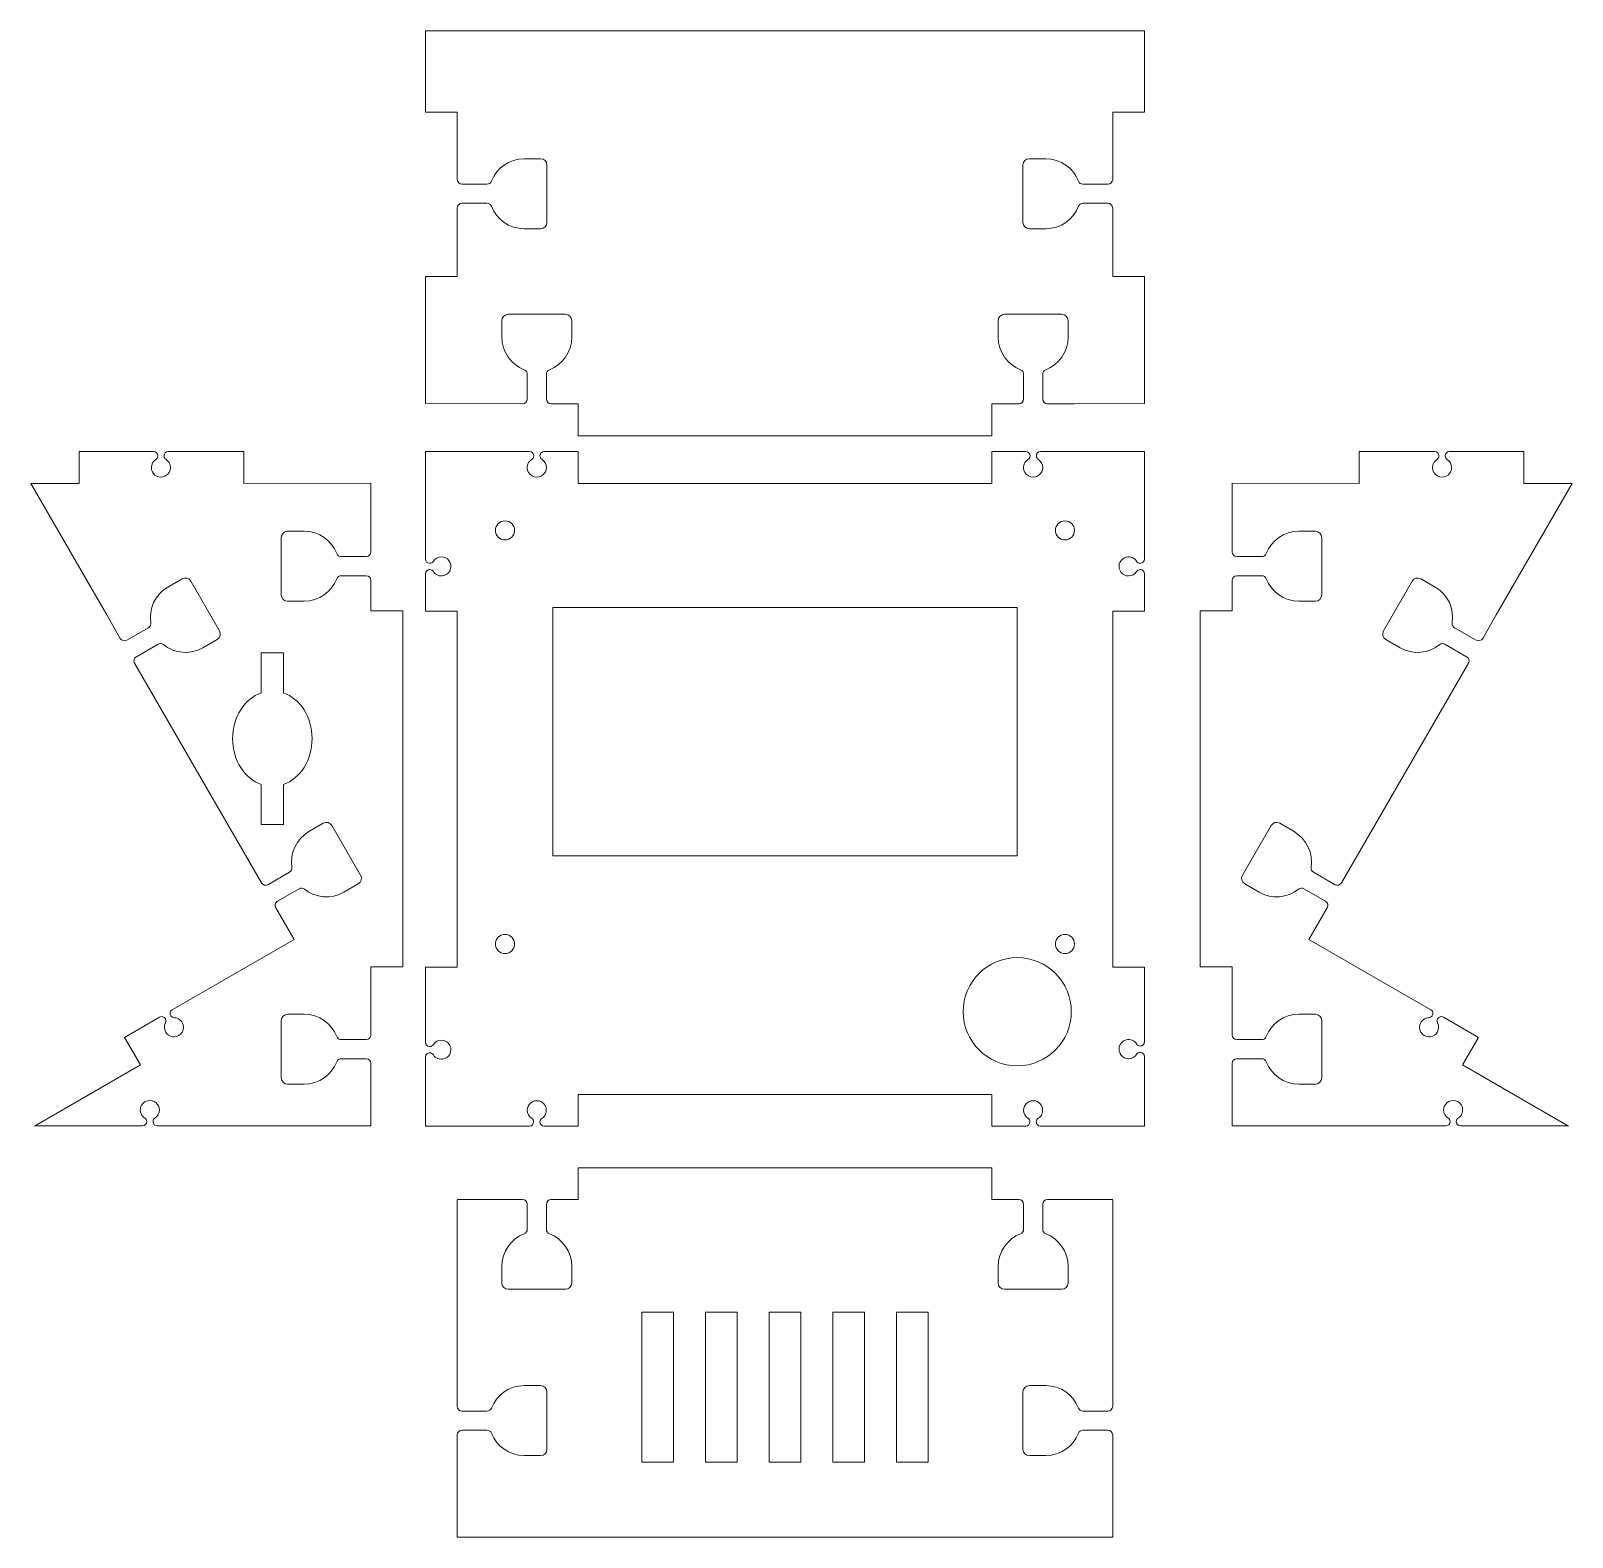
# Model space of a CAD drawing. Header units: inches. Extents: x 141 to 459, y -521 to -79.
# Drawn here: x 179.2 to 421.4, y -521.2 to -284.5 of the extents above; entities that cross this region are included whole.
import ezdxf

# ---------------------------------------------------------------- set-up
doc = ezdxf.new("R2010")
doc.units = ezdxf.units.IN
doc.header["$MEASUREMENT"] = 0
doc.layers.add('Layer 1', color=7, linetype='Continuous')

# ---------------------------------------------------------------- blocks, each defined once
blk = doc.blocks.new('block 4')
at = {"layer": 'Layer 1', "color": 177, "lineweight": 9, "true_color": 0x2e3092}
blk.add_lwpolyline([(334.24, -375.12), (261.24, -375.12), (261.24, -414.12), (334.24, -414.12), (334.24, -375.12)], dxfattribs=at)
at = {"layer": 'Layer 1', "color": 240, "lineweight": 9, "true_color": 0xed1c24}
for points in [[(354.24, -442.04), (354.24, -431.61)], [(330.24, -451.61), (265.24, -451.61)]]:
    blk.add_lwpolyline(points, dxfattribs=at)
for points, knots in [([(241.24, -456.61), (241.24, -456.61), (241.24, -445.73), (241.24, -445.73), (241.24, -445.36), (241.54, -445.07), (241.9, -445.08), (241.9, -445.08), (241.94, -445.08), (241.94, -445.08), (242.16, -445.09), (242.36, -445.22), (242.48, -445.41), (242.81, -445.92), (243.45, -446.22), (244.13, -446.04), (244.66, -445.91), (245.07, -445.48), (245.2, -444.95), (245.43, -443.97), (244.69, -443.09), (243.74, -443.09), (243.21, -443.09), (242.75, -443.36), (242.48, -443.77), (242.36, -443.96), (242.16, -444.09), (241.93, -444.09), (241.93, -444.09), (241.88, -444.09), (241.88, -444.09), (241.53, -444.09), (241.24, -443.8), (241.24, -443.45), (241.24, -443.45), (241.24, -431.61), (241.24, -431.61), (241.24, -431.61), (246.24, -431.61), (246.24, -431.61), (246.24, -431.61), (246.24, -375.66), (246.24, -375.66), (246.24, -375.66), (241.24, -375.66), (241.24, -375.66), (241.24, -375.66), (241.24, -369.78), (241.24, -369.78), (241.24, -369.42), (241.54, -369.12), (241.9, -369.13), (241.9, -369.13), (241.94, -369.13), (241.94, -369.13), (242.16, -369.14), (242.36, -369.27), (242.48, -369.46), (242.81, -369.97), (243.45, -370.27), (244.13, -370.09), (244.66, -369.96), (245.07, -369.53), (245.2, -369.01), (245.43, -368.02), (244.69, -367.14), (243.74, -367.14), (243.21, -367.14), (242.75, -367.41), (242.48, -367.82), (242.36, -368.02), (242.16, -368.15), (241.93, -368.15), (241.93, -368.15), (241.88, -368.15), (241.88, -368.15), (241.53, -368.14), (241.24, -367.86), (241.24, -367.5), (241.24, -367.5), (241.24, -350.61), (241.24, -350.61), (241.24, -350.61), (257.61, -350.61), (257.61, -350.61), (257.97, -350.61), (258.26, -350.91), (258.25, -351.27), (258.25, -351.27), (258.25, -351.3), (258.25, -351.3), (258.24, -351.53), (258.11, -351.72), (257.92, -351.85), (257.41, -352.18), (257.12, -352.82), (257.29, -353.5), (257.42, -354.02), (257.85, -354.44), (258.38, -354.56), (259.36, -354.8), (260.24, -354.05), (260.24, -353.11), (260.24, -352.58), (259.97, -352.12), (259.56, -351.85), (259.37, -351.72), (259.24, -351.52), (259.24, -351.29), (259.24, -351.29), (259.24, -351.25), (259.24, -351.25), (259.24, -350.89), (259.53, -350.61), (259.88, -350.61), (259.88, -350.61), (265.24, -350.61), (265.24, -350.61), (265.24, -350.61), (265.24, -355.61), (265.24, -355.61), (265.24, -355.61), (330.24, -355.61), (330.24, -355.61), (330.24, -355.61), (330.24, -350.61), (330.24, -350.61), (330.24, -350.61), (335.61, -350.61), (335.61, -350.61), (335.97, -350.61), (336.26, -350.91), (336.25, -351.27), (336.25, -351.27), (336.25, -351.3), (336.25, -351.3), (336.24, -351.53), (336.11, -351.72), (335.92, -351.85), (335.41, -352.18), (335.12, -352.82), (335.29, -353.5), (335.42, -354.02), (335.85, -354.44), (336.38, -354.56), (337.36, -354.8), (338.24, -354.05), (338.24, -353.11), (338.24, -352.58), (337.97, -352.12), (337.56, -351.85), (337.37, -351.72), (337.24, -351.52), (337.24, -351.29), (337.24, -351.29), (337.24, -351.25), (337.24, -351.25), (337.24, -350.89), (337.53, -350.61), (337.88, -350.61), (337.88, -350.61), (354.24, -350.61), (354.24, -350.61), (354.24, -350.61), (354.24, -367.51), (354.24, -367.51), (354.24, -367.87), (353.94, -368.16), (353.58, -368.15), (353.58, -368.15), (353.54, -368.15), (353.54, -368.15), (353.32, -368.15), (353.12, -368.02), (353, -367.83), (352.67, -367.32), (352.03, -367.02), (351.35, -367.19), (350.82, -367.33), (350.41, -367.76), (350.28, -368.28), (350.05, -369.27), (350.79, -370.14), (351.74, -370.14), (352.27, -370.14), (352.73, -369.87), (353, -369.47), (353.12, -369.27), (353.32, -369.14), (353.55, -369.14), (353.55, -369.14), (353.6, -369.14), (353.6, -369.14), (353.95, -369.14), (354.24, -369.43), (354.24, -369.79), (354.24, -369.79), (354.24, -375.66), (354.24, -375.66), (354.24, -375.66), (349.24, -375.66), (349.24, -375.66), (349.24, -375.66), (349.24, -431.61), (349.24, -431.61), (349.24, -431.61), (354.24, -431.61), (354.24, -431.61)], [0, 0, 0, 0, 1, 1, 1, 2, 2, 2, 3, 3, 3, 4, 4, 4, 5, 5, 5, 6, 6, 6, 7, 7, 7, 8, 8, 8, 9, 9, 9, 10, 10, 10, 11, 11, 11, 12, 12, 12, 13, 13, 13, 14, 14, 14, 15, 15, 15, 16, 16, 16, 17, 17, 17, 18, 18, 18, 19, 19, 19, 20, 20, 20, 21, 21, 21, 22, 22, 22, 23, 23, 23, 24, 24, 24, 25, 25, 25, 26, 26, 26, 27, 27, 27, 28, 28, 28, 29, 29, 29, 30, 30, 30, 31, 31, 31, 32, 32, 32, 33, 33, 33, 34, 34, 34, 35, 35, 35, 36, 36, 36, 37, 37, 37, 38, 38, 38, 39, 39, 39, 40, 40, 40, 41, 41, 41, 42, 42, 42, 43, 43, 43, 44, 44, 44, 45, 45, 45, 46, 46, 46, 47, 47, 47, 48, 48, 48, 49, 49, 49, 50, 50, 50, 51, 51, 51, 52, 52, 52, 53, 53, 53, 54, 54, 54, 55, 55, 55, 56, 56, 56, 57, 57, 57, 58, 58, 58, 59, 59, 59, 60, 60, 60, 61, 61, 61, 62, 62, 62, 63, 63, 63, 64, 64, 64, 65, 65, 65, 66, 66, 66, 67, 67, 67, 68, 68, 68, 69, 69, 69, 69]), ([(330.24, -451.61), (330.24, -451.61), (330.24, -456.61), (330.24, -456.61), (330.24, -456.61), (335.6, -456.61), (335.6, -456.61), (335.95, -456.61), (336.24, -456.32), (336.24, -455.96), (336.24, -455.96), (336.24, -455.92), (336.24, -455.92), (336.24, -455.69), (336.11, -455.49), (335.92, -455.36), (335.51, -455.09), (335.24, -454.63), (335.24, -454.11), (335.24, -453.16), (336.12, -452.42), (337.1, -452.65), (337.63, -452.77), (338.06, -453.19), (338.19, -453.71), (338.36, -454.4), (338.07, -455.03), (337.55, -455.37), (337.37, -455.49), (337.23, -455.68), (337.23, -455.91), (337.23, -455.91), (337.23, -455.94), (337.23, -455.94), (337.22, -456.31), (337.51, -456.61), (337.87, -456.61), (337.87, -456.61), (344.23, -456.61), (344.23, -456.61), (344.23, -456.61), (354.24, -456.61), (354.24, -456.61), (354.24, -456.61), (354.24, -445.65), (354.24, -445.65), (354.24, -445.3), (353.95, -445.01), (353.6, -445.01), (353.6, -445.01), (353.55, -445.01), (353.55, -445.01), (353.32, -445.01), (353.12, -445.14), (353, -445.33), (352.73, -445.74), (352.27, -446.01), (351.74, -446.01), (350.79, -446.01), (350.05, -445.13), (350.28, -444.15), (350.41, -443.62), (350.82, -443.19), (351.35, -443.06), (352.03, -442.88), (352.67, -443.18), (353, -443.69), (353.12, -443.88), (353.32, -444.01), (353.54, -444.02), (353.54, -444.02), (353.58, -444.02), (353.58, -444.02), (353.94, -444.03), (354.24, -443.74), (354.24, -443.37), (354.24, -443.37), (354.24, -442.04), (354.24, -442.04)], [0, 0, 0, 0, 1, 1, 1, 2, 2, 2, 3, 3, 3, 4, 4, 4, 5, 5, 5, 6, 6, 6, 7, 7, 7, 8, 8, 8, 9, 9, 9, 10, 10, 10, 11, 11, 11, 12, 12, 12, 13, 13, 13, 14, 14, 14, 15, 15, 15, 16, 16, 16, 17, 17, 17, 18, 18, 18, 19, 19, 19, 20, 20, 20, 21, 21, 21, 22, 22, 22, 23, 23, 23, 24, 24, 24, 25, 25, 25, 26, 26, 26, 26]), ([(265.24, -451.61), (265.24, -451.61), (265.24, -456.61), (265.24, -456.61), (265.24, -456.61), (259.87, -456.61), (259.87, -456.61), (259.51, -456.61), (259.22, -456.31), (259.23, -455.94), (259.23, -455.94), (259.23, -455.91), (259.23, -455.91), (259.24, -455.68), (259.37, -455.49), (259.56, -455.37), (260.07, -455.03), (260.36, -454.4), (260.19, -453.71), (260.06, -453.19), (259.63, -452.77), (259.1, -452.65), (258.12, -452.42), (257.24, -453.16), (257.24, -454.11), (257.24, -454.63), (257.51, -455.09), (257.92, -455.36), (258.11, -455.49), (258.24, -455.69), (258.24, -455.92), (258.24, -455.92), (258.24, -455.96), (258.24, -455.96), (258.24, -456.32), (257.95, -456.61), (257.6, -456.61), (257.6, -456.61), (241.24, -456.61), (241.24, -456.61)], [0, 0, 0, 0, 1, 1, 1, 2, 2, 2, 3, 3, 3, 4, 4, 4, 5, 5, 5, 6, 6, 6, 7, 7, 7, 8, 8, 8, 9, 9, 9, 10, 10, 10, 11, 11, 11, 12, 12, 12, 13, 13, 13, 13])]:
    blk.add_open_spline(points, degree=3, knots=knots, dxfattribs=at)
at = {"layer": 'Layer 1', "color": 177, "lineweight": 9, "true_color": 0x2e3092}
for points in [[(255.24, -362.98), (255.24, -363.81), (254.57, -364.48), (253.74, -364.48), (252.91, -364.48), (252.24, -363.81), (252.24, -362.98), (252.24, -362.15), (252.91, -361.48), (253.74, -361.48), (254.57, -361.48), (255.24, -362.15), (255.24, -362.98)], [(343.24, -362.98), (343.24, -363.81), (342.57, -364.48), (341.74, -364.48), (340.91, -364.48), (340.24, -363.81), (340.24, -362.98), (340.24, -362.15), (340.91, -361.48), (341.74, -361.48), (342.57, -361.48), (343.24, -362.15), (343.24, -362.98)], [(255.24, -427.98), (255.24, -428.81), (254.57, -429.48), (253.74, -429.48), (252.91, -429.48), (252.24, -428.81), (252.24, -427.98), (252.24, -427.15), (252.91, -426.48), (253.74, -426.48), (254.57, -426.48), (255.24, -427.15), (255.24, -427.98)], [(343.24, -427.98), (343.24, -428.81), (342.57, -429.48), (341.74, -429.48), (340.91, -429.48), (340.24, -428.81), (340.24, -427.98), (340.24, -427.15), (340.91, -426.48), (341.74, -426.48), (342.57, -426.48), (343.24, -427.15), (343.24, -427.98)], [(342.74, -438.62), (342.74, -443.32), (338.93, -447.12), (334.24, -447.12), (329.55, -447.12), (325.74, -443.32), (325.74, -438.62), (325.74, -433.93), (329.55, -430.12), (334.24, -430.12), (338.93, -430.12), (342.74, -433.93), (342.74, -438.62)]]:
    blk.add_open_spline(points, degree=3, knots=[0, 0, 0, 0, 1, 1, 1, 2, 2, 2, 3, 3, 3, 4, 4, 4, 4], dxfattribs=at)
blk = doc.blocks.new('block 5')
at = {"layer": 'Layer 1', "color": 240, "lineweight": 9, "true_color": 0xed1c24}
for points in [[(354.24, -284.48), (241.24, -284.48)], [(265.24, -343.11), (265.24, -348.11), (330.24, -348.11), (330.24, -343.11)]]:
    blk.add_lwpolyline(points, dxfattribs=at)
for points, knots in [([(265.24, -343.11), (265.24, -343.11), (260.99, -343.11), (260.99, -343.11), (260.58, -343.11), (260.24, -342.77), (260.24, -342.36), (260.24, -342.36), (260.24, -338.43), (260.24, -338.43), (260.24, -338.12), (260.43, -337.85), (260.72, -337.74), (262.77, -336.94), (264.24, -334.94), (264.24, -332.61), (264.24, -332.61), (264.24, -330.01), (264.24, -330.01), (264.24, -329.45), (263.79, -329.01), (263.24, -329.01), (263.24, -329.01), (254.24, -329.01), (254.24, -329.01), (253.69, -329.01), (253.24, -329.45), (253.24, -330.01), (253.24, -330.01), (253.24, -332.61), (253.24, -332.61), (253.24, -334.94), (254.71, -336.94), (256.76, -337.74), (257.05, -337.85), (257.24, -338.12), (257.24, -338.43), (257.24, -338.43), (257.24, -342.36), (257.24, -342.36), (257.24, -342.77), (256.9, -343.11), (256.49, -343.11), (256.49, -343.11), (241.24, -343.03), (241.24, -343.03), (241.24, -343.03), (241.24, -323.11), (241.24, -323.11), (241.24, -323.11), (246.24, -323.11), (246.24, -323.11), (246.24, -323.11), (246.24, -316.58), (246.24, -316.58), (246.24, -316.58), (246.24, -312.33), (246.24, -312.33), (246.24, -311.92), (246.58, -311.58), (246.99, -311.58), (246.99, -311.58), (250.91, -311.58), (250.91, -311.58), (251.22, -311.58), (251.5, -311.77), (251.61, -312.06), (252.41, -314.11), (254.41, -315.58), (256.74, -315.58), (256.74, -315.58), (259.34, -315.58), (259.34, -315.58), (259.89, -315.58), (260.34, -315.13), (260.34, -314.58), (260.34, -314.58), (260.34, -305.58), (260.34, -305.58), (260.34, -305.03), (259.89, -304.58), (259.34, -304.58), (259.34, -304.58), (256.74, -304.58), (256.74, -304.58), (254.41, -304.58), (252.41, -306.05), (251.61, -308.11), (251.5, -308.39), (251.22, -308.58), (250.91, -308.58), (250.91, -308.58), (246.99, -308.58), (246.99, -308.58), (246.58, -308.58), (246.24, -308.25), (246.24, -307.83), (246.24, -307.83), (246.24, -303.58), (246.24, -303.58), (246.24, -303.58), (246.24, -297.24), (246.24, -297.24), (246.24, -297.24), (241.24, -297.24), (241.24, -297.24), (241.24, -297.24), (241.24, -284.48), (241.24, -284.48)], [0, 0, 0, 0, 1, 1, 1, 2, 2, 2, 3, 3, 3, 4, 4, 4, 5, 5, 5, 6, 6, 6, 7, 7, 7, 8, 8, 8, 9, 9, 9, 10, 10, 10, 11, 11, 11, 12, 12, 12, 13, 13, 13, 14, 14, 14, 15, 15, 15, 16, 16, 16, 17, 17, 17, 18, 18, 18, 19, 19, 19, 20, 20, 20, 21, 21, 21, 22, 22, 22, 23, 23, 23, 24, 24, 24, 25, 25, 25, 26, 26, 26, 27, 27, 27, 28, 28, 28, 29, 29, 29, 30, 30, 30, 31, 31, 31, 32, 32, 32, 33, 33, 33, 34, 34, 34, 35, 35, 35, 36, 36, 36, 36]), ([(354.24, -284.48), (354.24, -284.48), (354.24, -297.24), (354.24, -297.24), (354.24, -297.24), (349.24, -297.24), (349.24, -297.24), (349.24, -297.24), (349.24, -303.58), (349.24, -303.58), (349.24, -303.58), (349.24, -307.83), (349.24, -307.83), (349.24, -308.25), (348.9, -308.58), (348.49, -308.58), (348.49, -308.58), (344.57, -308.58), (344.57, -308.58), (344.26, -308.58), (343.98, -308.39), (343.87, -308.11), (343.07, -306.05), (341.07, -304.58), (338.74, -304.58), (338.74, -304.58), (336.14, -304.58), (336.14, -304.58), (335.59, -304.58), (335.14, -305.03), (335.14, -305.58), (335.14, -305.58), (335.14, -314.58), (335.14, -314.58), (335.14, -315.13), (335.59, -315.58), (336.14, -315.58), (336.14, -315.58), (338.74, -315.58), (338.74, -315.58), (341.07, -315.58), (343.07, -314.11), (343.87, -312.06), (343.98, -311.77), (344.26, -311.58), (344.57, -311.58), (344.57, -311.58), (348.49, -311.58), (348.49, -311.58), (348.9, -311.58), (349.24, -311.92), (349.24, -312.33), (349.24, -312.33), (349.24, -316.58), (349.24, -316.58), (349.24, -316.58), (349.24, -323.11), (349.24, -323.11), (349.24, -323.11), (354.24, -323.11), (354.24, -323.11)], [0, 0, 0, 0, 1, 1, 1, 2, 2, 2, 3, 3, 3, 4, 4, 4, 5, 5, 5, 6, 6, 6, 7, 7, 7, 8, 8, 8, 9, 9, 9, 10, 10, 10, 11, 11, 11, 12, 12, 12, 13, 13, 13, 14, 14, 14, 15, 15, 15, 16, 16, 16, 17, 17, 17, 18, 18, 18, 19, 19, 19, 20, 20, 20, 20]), ([(354.24, -323.11), (354.24, -323.11), (354.24, -343.03), (354.24, -343.03), (354.24, -343.03), (343.24, -343.11), (343.24, -343.11), (343.24, -343.11), (338.99, -343.11), (338.99, -343.11), (338.58, -343.11), (338.24, -342.77), (338.24, -342.36), (338.24, -342.36), (338.24, -338.43), (338.24, -338.43), (338.24, -338.12), (338.43, -337.85), (338.72, -337.74), (340.77, -336.94), (342.24, -334.94), (342.24, -332.61), (342.24, -332.61), (342.24, -330.01), (342.24, -330.01), (342.24, -329.45), (341.79, -329.01), (341.24, -329.01), (341.24, -329.01), (332.24, -329.01), (332.24, -329.01), (331.69, -329.01), (331.24, -329.45), (331.24, -330.01), (331.24, -330.01), (331.24, -332.61), (331.24, -332.61), (331.24, -334.94), (332.71, -336.94), (334.76, -337.74), (335.05, -337.85), (335.24, -338.12), (335.24, -338.43), (335.24, -338.43), (335.24, -342.36), (335.24, -342.36), (335.24, -342.77), (334.9, -343.11), (334.49, -343.11), (334.49, -343.11), (330.24, -343.11), (330.24, -343.11)], [0, 0, 0, 0, 1, 1, 1, 2, 2, 2, 3, 3, 3, 4, 4, 4, 5, 5, 5, 6, 6, 6, 7, 7, 7, 8, 8, 8, 9, 9, 9, 10, 10, 10, 11, 11, 11, 12, 12, 12, 13, 13, 13, 14, 14, 14, 15, 15, 15, 16, 16, 16, 17, 17, 17, 17])]:
    blk.add_open_spline(points, degree=3, knots=knots, dxfattribs=at)
blk = doc.blocks.new('block 6')
at = {"layer": 'Layer 1', "color": 240, "lineweight": 9, "true_color": 0xed1c24}
for points in [[(330.24, -468.14), (330.24, -463.14), (265.24, -463.14), (265.24, -468.14)], [(252.24, -468.14), (246.24, -468.14)], [(246.24, -496.38), (246.24, -468.22)], [(349.24, -468.14), (343.24, -468.14)], [(349.24, -468.22), (349.24, -496.39)], [(246.24, -521.2), (246.24, -509.39)], [(349.24, -509.38), (349.24, -521.2)], [(349.24, -521.2), (246.24, -521.2)]]:
    blk.add_lwpolyline(points, dxfattribs=at)
at = {"layer": 'Layer 1', "color": 177, "lineweight": 9, "true_color": 0x2e3092}
for points in [[(280.24, -509.39), (275.24, -509.39), (275.24, -485.85), (280.24, -485.85), (280.24, -509.39)], [(290.24, -509.39), (285.24, -509.39), (285.24, -485.85), (290.24, -485.85), (290.24, -509.39)], [(300.24, -509.39), (295.24, -509.39), (295.24, -485.85), (300.24, -485.85), (300.24, -509.39)], [(310.24, -509.39), (305.24, -509.39), (305.24, -485.85), (310.24, -485.85), (310.24, -509.39)], [(320.24, -509.39), (315.24, -509.39), (315.24, -485.85), (320.24, -485.85), (320.24, -509.39)]]:
    blk.add_lwpolyline(points, dxfattribs=at)
at = {"layer": 'Layer 1', "color": 240, "lineweight": 9, "true_color": 0xed1c24}
for points in [[(265.24, -468.14), (265.24, -468.14), (260.99, -468.14), (260.99, -468.14), (260.57, -468.14), (260.24, -468.48), (260.24, -468.89), (260.24, -468.89), (260.24, -472.82), (260.24, -472.82), (260.24, -473.12), (260.43, -473.4), (260.72, -473.51), (262.77, -474.31), (264.24, -476.31), (264.24, -478.64), (264.24, -478.64), (264.24, -481.24), (264.24, -481.24), (264.24, -481.79), (263.79, -482.24), (263.24, -482.24), (263.24, -482.24), (254.24, -482.24), (254.24, -482.24), (253.69, -482.24), (253.24, -481.79), (253.24, -481.24), (253.24, -481.24), (253.24, -478.64), (253.24, -478.64), (253.24, -476.31), (254.71, -474.31), (256.76, -473.51), (257.05, -473.4), (257.24, -473.12), (257.24, -472.82), (257.24, -472.82), (257.24, -468.89), (257.24, -468.89), (257.24, -468.48), (256.9, -468.14), (256.49, -468.14), (256.49, -468.14), (252.24, -468.14), (252.24, -468.14)], [(343.24, -468.14), (343.24, -468.14), (338.99, -468.14), (338.99, -468.14), (338.57, -468.14), (338.24, -468.48), (338.24, -468.89), (338.24, -468.89), (338.24, -472.82), (338.24, -472.82), (338.24, -473.12), (338.43, -473.4), (338.72, -473.51), (340.77, -474.31), (342.24, -476.31), (342.24, -478.64), (342.24, -478.64), (342.24, -481.24), (342.24, -481.24), (342.24, -481.79), (341.79, -482.24), (341.24, -482.24), (341.24, -482.24), (332.24, -482.24), (332.24, -482.24), (331.69, -482.24), (331.24, -481.79), (331.24, -481.24), (331.24, -481.24), (331.24, -478.64), (331.24, -478.64), (331.24, -476.31), (332.71, -474.31), (334.76, -473.51), (335.05, -473.4), (335.24, -473.12), (335.24, -472.82), (335.24, -472.82), (335.24, -468.89), (335.24, -468.89), (335.24, -468.48), (334.9, -468.14), (334.49, -468.14), (334.49, -468.14), (330.24, -468.14), (330.24, -468.14)], [(246.24, -496.39), (246.24, -496.39), (246.24, -500.63), (246.24, -500.63), (246.24, -501.05), (246.58, -501.38), (246.99, -501.38), (246.99, -501.38), (250.91, -501.38), (250.91, -501.38), (251.22, -501.38), (251.5, -501.2), (251.61, -500.91), (252.41, -498.85), (254.41, -497.38), (256.74, -497.38), (256.74, -497.38), (259.34, -497.38), (259.34, -497.38), (259.89, -497.38), (260.34, -497.83), (260.34, -498.38), (260.34, -498.38), (260.34, -507.38), (260.34, -507.38), (260.34, -507.94), (259.89, -508.38), (259.34, -508.38), (259.34, -508.38), (256.74, -508.38), (256.74, -508.38), (254.41, -508.38), (252.41, -506.92), (251.61, -504.86), (251.5, -504.57), (251.22, -504.39), (250.91, -504.39), (250.91, -504.39), (246.99, -504.39), (246.99, -504.39), (246.58, -504.39), (246.24, -504.72), (246.24, -505.14), (246.24, -505.14), (246.24, -509.38), (246.24, -509.38)], [(349.24, -509.38), (349.24, -509.38), (349.24, -505.14), (349.24, -505.14), (349.24, -504.72), (348.9, -504.39), (348.49, -504.39), (348.49, -504.39), (344.56, -504.39), (344.56, -504.39), (344.26, -504.39), (343.98, -504.57), (343.87, -504.86), (343.07, -506.92), (341.07, -508.38), (338.74, -508.38), (338.74, -508.38), (336.14, -508.38), (336.14, -508.38), (335.59, -508.38), (335.14, -507.94), (335.14, -507.38), (335.14, -507.38), (335.14, -498.38), (335.14, -498.38), (335.14, -497.83), (335.59, -497.38), (336.14, -497.38), (336.14, -497.38), (338.74, -497.38), (338.74, -497.38), (341.07, -497.38), (343.07, -498.85), (343.87, -500.91), (343.98, -501.2), (344.26, -501.38), (344.57, -501.38), (344.57, -501.38), (348.49, -501.38), (348.49, -501.38), (348.9, -501.38), (349.24, -501.05), (349.24, -500.63), (349.24, -500.63), (349.24, -496.39), (349.24, -496.39)]]:
    blk.add_open_spline(points, degree=3, knots=[0, 0, 0, 0, 1, 1, 1, 2, 2, 2, 3, 3, 3, 4, 4, 4, 5, 5, 5, 6, 6, 6, 7, 7, 7, 8, 8, 8, 9, 9, 9, 10, 10, 10, 11, 11, 11, 12, 12, 12, 13, 13, 13, 14, 14, 14, 15, 15, 15, 15], dxfattribs=at)
blk = doc.blocks.new('block 7')
at = {"layer": 'Layer 1', "color": 177, "lineweight": 9, "true_color": 0x2e3092}
for points in [[(215.43, -388.51), (215.43, -382.21), (218.93, -382.21), (218.93, -388.49)], [(218.93, -402.91), (218.93, -409.21), (215.43, -409.21), (215.43, -402.91)]]:
    blk.add_lwpolyline(points, dxfattribs=at)
at = {"layer": 'Layer 1', "color": 240, "lineweight": 9, "true_color": 0xed1c24}
blk.add_lwpolyline([(195.45, -456.56), (179.85, -456.56)], dxfattribs=at)
for points, knots in [([(202.14, -350.61), (202.14, -350.61), (200.81, -350.61), (200.81, -350.61), (200.44, -350.61), (200.15, -350.91), (200.16, -351.27), (200.16, -351.27), (200.16, -351.31), (200.16, -351.31), (200.17, -351.54), (200.3, -351.73), (200.49, -351.85), (201, -352.19), (201.3, -352.82), (201.12, -353.51), (200.99, -354.03), (200.56, -354.45), (200.04, -354.57), (199.05, -354.8), (198.17, -354.06), (198.17, -353.11), (198.17, -352.59), (198.44, -352.13), (198.85, -351.86), (199.04, -351.73), (199.17, -351.53), (199.17, -351.3), (199.17, -351.3), (199.17, -351.26), (199.17, -351.26), (199.17, -350.9), (198.88, -350.61), (198.53, -350.61), (198.53, -350.61), (186.81, -350.61), (186.81, -350.61), (186.81, -350.61), (186.81, -355.61), (186.81, -355.61), (186.81, -355.61), (179.22, -355.61), (179.22, -355.61)], [0, 0, 0, 0, 1, 1, 1, 2, 2, 2, 3, 3, 3, 4, 4, 4, 5, 5, 5, 6, 6, 6, 7, 7, 7, 8, 8, 8, 9, 9, 9, 10, 10, 10, 11, 11, 11, 12, 12, 12, 13, 13, 13, 14, 14, 14, 14]), ([(200.91, -350.61), (200.91, -350.61), (212.68, -350.61), (212.68, -350.61), (212.68, -350.61), (212.68, -355.61), (212.68, -355.61), (212.68, -355.61), (232.68, -355.57), (232.68, -355.57), (232.68, -355.57), (232.68, -366.36), (232.68, -366.36), (232.68, -366.78), (232.35, -367.11), (231.93, -367.11), (231.93, -367.11), (228.01, -367.11), (228.01, -367.11), (227.7, -367.11), (227.42, -366.92), (227.31, -366.64), (226.51, -364.58), (224.51, -363.11), (222.18, -363.11), (222.18, -363.11), (219.58, -363.11), (219.58, -363.11), (219.03, -363.11), (218.58, -363.56), (218.58, -364.11), (218.58, -364.11), (218.58, -373.11), (218.58, -373.11), (218.58, -373.67), (219.03, -374.11), (219.58, -374.11), (219.58, -374.11), (222.18, -374.11), (222.18, -374.11), (224.51, -374.11), (226.51, -372.65), (227.31, -370.59), (227.42, -370.3), (227.7, -370.11), (228.01, -370.11), (228.01, -370.11), (231.93, -370.11), (231.93, -370.11), (232.35, -370.11), (232.68, -370.45), (232.68, -370.86), (232.68, -370.86), (232.68, -375.61), (232.68, -375.61), (232.68, -375.61), (237.68, -375.61), (237.68, -375.61), (237.68, -375.61), (237.68, -431.57), (237.68, -431.57), (237.68, -431.57), (232.68, -431.57), (232.68, -431.57), (232.68, -431.57), (232.68, -438.01), (232.68, -438.01)], [0, 0, 0, 0, 1, 1, 1, 2, 2, 2, 3, 3, 3, 4, 4, 4, 5, 5, 5, 6, 6, 6, 7, 7, 7, 8, 8, 8, 9, 9, 9, 10, 10, 10, 11, 11, 11, 12, 12, 12, 13, 13, 13, 14, 14, 14, 15, 15, 15, 16, 16, 16, 17, 17, 17, 18, 18, 18, 19, 19, 19, 20, 20, 20, 21, 21, 21, 22, 22, 22, 22]), ([(179.79, -456.6), (179.79, -456.6), (196.45, -446.98), (196.45, -446.98), (196.45, -446.98), (193.95, -442.65), (193.95, -442.65), (193.95, -442.65), (199.46, -439.47), (199.46, -439.47), (199.77, -439.29), (200.17, -439.4), (200.34, -439.7), (200.34, -439.7), (200.37, -439.74), (200.37, -439.74), (200.48, -439.94), (200.47, -440.18), (200.37, -440.39), (200.15, -440.82), (200.14, -441.36), (200.41, -441.81), (200.88, -442.63), (202.01, -442.84), (202.75, -442.14), (203.14, -441.77), (203.3, -441.2), (203.16, -440.68), (202.97, -440), (202.39, -439.6), (201.78, -439.56), (201.56, -439.55), (201.35, -439.45), (201.23, -439.26), (201.23, -439.26), (201.21, -439.23), (201.21, -439.23), (201.02, -438.92), (201.12, -438.51), (201.44, -438.33), (201.44, -438.33), (220.59, -427.27), (220.59, -427.27), (220.59, -427.27), (217.71, -422.28), (217.71, -422.28), (217.5, -421.92), (217.63, -421.46), (217.99, -421.25), (217.99, -421.25), (221.39, -419.29), (221.39, -419.29), (221.65, -419.14), (221.99, -419.16), (222.23, -419.36), (223.94, -420.74), (226.41, -421.01), (228.43, -419.84), (228.43, -419.84), (230.68, -418.54), (230.68, -418.54), (231.16, -418.27), (231.32, -417.66), (231.05, -417.18), (231.05, -417.18), (226.55, -409.38), (226.55, -409.38), (226.27, -408.9), (225.66, -408.74), (225.18, -409.02), (225.18, -409.02), (222.93, -410.32), (222.93, -410.32), (220.91, -411.48), (219.91, -413.75), (220.25, -415.93), (220.3, -416.24), (220.15, -416.54), (219.88, -416.69), (219.88, -416.69), (216.49, -418.66), (216.49, -418.66), (216.13, -418.86), (215.67, -418.74), (215.46, -418.38), (215.46, -418.38), (195.53, -383.86), (195.53, -383.86), (195.32, -383.5), (195.45, -383.04), (195.81, -382.84), (195.81, -382.84), (199.21, -380.88), (199.21, -380.88), (199.47, -380.72), (199.81, -380.75), (200.05, -380.94), (201.76, -382.32), (204.23, -382.59), (206.25, -381.43), (206.25, -381.43), (208.5, -380.13), (208.5, -380.13), (208.98, -379.85), (209.14, -379.24), (208.87, -378.76), (208.87, -378.76), (204.37, -370.97), (204.37, -370.97), (204.09, -370.49), (203.48, -370.32), (203, -370.6), (203, -370.6), (200.75, -371.9), (200.75, -371.9), (198.73, -373.06), (197.73, -375.34), (198.07, -377.52), (198.12, -377.82), (197.97, -378.12), (197.7, -378.28), (197.7, -378.28), (194.31, -380.24), (194.31, -380.24), (193.95, -380.45), (193.49, -380.32), (193.28, -379.96), (193.28, -379.96), (191.16, -376.28), (191.16, -376.28), (191.16, -376.28), (179.22, -355.61), (179.22, -355.61)], [0, 0, 0, 0, 1, 1, 1, 2, 2, 2, 3, 3, 3, 4, 4, 4, 5, 5, 5, 6, 6, 6, 7, 7, 7, 8, 8, 8, 9, 9, 9, 10, 10, 10, 11, 11, 11, 12, 12, 12, 13, 13, 13, 14, 14, 14, 15, 15, 15, 16, 16, 16, 17, 17, 17, 18, 18, 18, 19, 19, 19, 20, 20, 20, 21, 21, 21, 22, 22, 22, 23, 23, 23, 24, 24, 24, 25, 25, 25, 26, 26, 26, 27, 27, 27, 28, 28, 28, 29, 29, 29, 30, 30, 30, 31, 31, 31, 32, 32, 32, 33, 33, 33, 34, 34, 34, 35, 35, 35, 36, 36, 36, 37, 37, 37, 38, 38, 38, 39, 39, 39, 40, 40, 40, 41, 41, 41, 42, 42, 42, 43, 43, 43, 44, 44, 44, 44]), ([(200.43, -456.56), (200.43, -456.56), (232.68, -456.56), (232.68, -456.56), (232.68, -456.56), (232.68, -446.76), (232.68, -446.76), (232.68, -446.34), (232.35, -446.01), (231.93, -446.01), (231.93, -446.01), (228.01, -446.01), (228.01, -446.01), (227.7, -446.01), (227.42, -446.2), (227.31, -446.48), (226.51, -448.54), (224.51, -450.01), (222.18, -450.01), (222.18, -450.01), (219.58, -450.01), (219.58, -450.01), (219.03, -450.01), (218.58, -449.56), (218.58, -449.01), (218.58, -449.01), (218.58, -440.01), (218.58, -440.01), (218.58, -439.46), (219.03, -439.01), (219.58, -439.01), (219.58, -439.01), (222.18, -439.01), (222.18, -439.01), (224.51, -439.01), (226.51, -440.48), (227.31, -442.53), (227.42, -442.82), (227.7, -443.01), (228.01, -443.01), (228.01, -443.01), (231.93, -443.01), (231.93, -443.01), (232.35, -443.01), (232.68, -442.67), (232.68, -442.26), (232.68, -442.26), (232.68, -438.01), (232.68, -438.01)], [0, 0, 0, 0, 1, 1, 1, 2, 2, 2, 3, 3, 3, 4, 4, 4, 5, 5, 5, 6, 6, 6, 7, 7, 7, 8, 8, 8, 9, 9, 9, 10, 10, 10, 11, 11, 11, 12, 12, 12, 13, 13, 13, 14, 14, 14, 15, 15, 15, 16, 16, 16, 16]), ([(195.45, -456.56), (195.45, -456.56), (196.79, -456.56), (196.79, -456.56), (197.15, -456.56), (197.45, -456.27), (197.44, -455.9), (197.44, -455.9), (197.44, -455.87), (197.44, -455.87), (197.43, -455.64), (197.3, -455.45), (197.11, -455.32), (196.6, -454.99), (196.3, -454.36), (196.48, -453.67), (196.61, -453.15), (197.04, -452.73), (197.56, -452.61), (198.55, -452.38), (199.43, -453.12), (199.43, -454.06), (199.43, -454.59), (199.16, -455.05), (198.75, -455.32), (198.55, -455.45), (198.42, -455.65), (198.43, -455.88), (198.43, -455.88), (198.43, -455.92), (198.43, -455.92), (198.43, -456.28), (198.71, -456.56), (199.07, -456.56), (199.07, -456.56), (200.43, -456.56), (200.43, -456.56)], [0, 0, 0, 0, 1, 1, 1, 2, 2, 2, 3, 3, 3, 4, 4, 4, 5, 5, 5, 6, 6, 6, 7, 7, 7, 8, 8, 8, 9, 9, 9, 10, 10, 10, 11, 11, 11, 12, 12, 12, 12])]:
    blk.add_open_spline(points, degree=3, knots=knots, dxfattribs=at)
at = {"layer": 'Layer 1', "color": 177, "lineweight": 9, "true_color": 0x2e3092}
for points in [[(215.43, -402.91), (212.83, -402), (210.93, -399.12), (210.93, -395.71), (210.93, -392.3), (212.83, -389.42), (215.43, -388.51)], [(218.93, -388.51), (221.53, -389.42), (223.43, -392.3), (223.43, -395.71), (223.43, -399.12), (221.53, -402), (218.93, -402.91)]]:
    blk.add_open_spline(points, degree=3, knots=[0, 0, 0, 0, 1, 1, 1, 2, 2, 2, 2], dxfattribs=at)
blk = doc.blocks.new('block 8')
at = {"layer": 'Layer 1', "color": 240, "lineweight": 9, "true_color": 0xed1c24}
blk.add_lwpolyline([(405.22, -456.56), (420.82, -456.56)], dxfattribs=at)
for points, knots in [([(399.76, -350.61), (399.76, -350.61), (387.99, -350.61), (387.99, -350.61), (387.99, -350.61), (387.99, -355.61), (387.99, -355.61), (387.99, -355.61), (367.99, -355.57), (367.99, -355.57), (367.99, -355.57), (367.99, -366.36), (367.99, -366.36), (367.99, -366.78), (368.33, -367.11), (368.74, -367.11), (368.74, -367.11), (372.66, -367.11), (372.66, -367.11), (372.97, -367.11), (373.25, -366.92), (373.36, -366.64), (374.16, -364.58), (376.16, -363.11), (378.49, -363.11), (378.49, -363.11), (381.09, -363.11), (381.09, -363.11), (381.64, -363.11), (382.09, -363.56), (382.09, -364.11), (382.09, -364.11), (382.09, -373.11), (382.09, -373.11), (382.09, -373.67), (381.64, -374.11), (381.09, -374.11), (381.09, -374.11), (378.49, -374.11), (378.49, -374.11), (376.16, -374.11), (374.16, -372.65), (373.36, -370.59), (373.25, -370.3), (372.97, -370.11), (372.66, -370.11), (372.66, -370.11), (368.74, -370.11), (368.74, -370.11), (368.33, -370.11), (367.99, -370.45), (367.99, -370.86), (367.99, -370.86), (367.99, -375.61), (367.99, -375.61), (367.99, -375.61), (362.99, -375.61), (362.99, -375.61), (362.99, -375.61), (362.99, -431.57), (362.99, -431.57), (362.99, -431.57), (367.99, -431.57), (367.99, -431.57), (367.99, -431.57), (367.99, -438.01), (367.99, -438.01)], [0, 0, 0, 0, 1, 1, 1, 2, 2, 2, 3, 3, 3, 4, 4, 4, 5, 5, 5, 6, 6, 6, 7, 7, 7, 8, 8, 8, 9, 9, 9, 10, 10, 10, 11, 11, 11, 12, 12, 12, 13, 13, 13, 14, 14, 14, 15, 15, 15, 16, 16, 16, 17, 17, 17, 18, 18, 18, 19, 19, 19, 20, 20, 20, 21, 21, 21, 22, 22, 22, 22]), ([(398.53, -350.61), (398.53, -350.61), (399.87, -350.61), (399.87, -350.61), (400.23, -350.61), (400.52, -350.91), (400.51, -351.27), (400.51, -351.27), (400.51, -351.31), (400.51, -351.31), (400.5, -351.54), (400.37, -351.73), (400.18, -351.85), (399.67, -352.19), (399.38, -352.82), (399.55, -353.51), (399.68, -354.03), (400.11, -354.45), (400.64, -354.57), (401.62, -354.8), (402.5, -354.06), (402.5, -353.11), (402.5, -352.59), (402.23, -352.13), (401.82, -351.86), (401.63, -351.73), (401.5, -351.53), (401.5, -351.3), (401.5, -351.3), (401.5, -351.26), (401.5, -351.26), (401.5, -350.9), (401.79, -350.61), (402.14, -350.61), (402.14, -350.61), (413.86, -350.61), (413.86, -350.61), (413.86, -350.61), (413.86, -355.61), (413.86, -355.61), (413.86, -355.61), (421.45, -355.61), (421.45, -355.61)], [0, 0, 0, 0, 1, 1, 1, 2, 2, 2, 3, 3, 3, 4, 4, 4, 5, 5, 5, 6, 6, 6, 7, 7, 7, 8, 8, 8, 9, 9, 9, 10, 10, 10, 11, 11, 11, 12, 12, 12, 13, 13, 13, 14, 14, 14, 14]), ([(420.88, -456.6), (420.88, -456.6), (404.22, -446.98), (404.22, -446.98), (404.22, -446.98), (406.72, -442.65), (406.72, -442.65), (406.72, -442.65), (401.21, -439.47), (401.21, -439.47), (400.9, -439.29), (400.5, -439.4), (400.33, -439.7), (400.33, -439.7), (400.31, -439.74), (400.31, -439.74), (400.19, -439.94), (400.2, -440.18), (400.3, -440.39), (400.52, -440.82), (400.53, -441.36), (400.26, -441.81), (399.79, -442.63), (398.66, -442.84), (397.92, -442.14), (397.53, -441.77), (397.37, -441.2), (397.51, -440.68), (397.7, -440), (398.28, -439.6), (398.89, -439.56), (399.11, -439.55), (399.32, -439.45), (399.44, -439.26), (399.44, -439.26), (399.46, -439.23), (399.46, -439.23), (399.65, -438.92), (399.55, -438.51), (399.23, -438.33), (399.23, -438.33), (380.08, -427.27), (380.08, -427.27), (380.08, -427.27), (382.96, -422.28), (382.96, -422.28), (383.17, -421.92), (383.04, -421.46), (382.68, -421.25), (382.68, -421.25), (379.29, -419.29), (379.29, -419.29), (379.02, -419.14), (378.69, -419.16), (378.45, -419.36), (376.73, -420.74), (374.26, -421.01), (372.24, -419.84), (372.24, -419.84), (369.99, -418.54), (369.99, -418.54), (369.51, -418.27), (369.35, -417.66), (369.62, -417.18), (369.62, -417.18), (374.12, -409.38), (374.12, -409.38), (374.4, -408.9), (375.01, -408.74), (375.49, -409.02), (375.49, -409.02), (377.74, -410.32), (377.74, -410.32), (379.76, -411.48), (380.76, -413.75), (380.42, -415.93), (380.38, -416.24), (380.52, -416.54), (380.79, -416.69), (380.79, -416.69), (384.18, -418.66), (384.18, -418.66), (384.54, -418.86), (385, -418.74), (385.21, -418.38), (385.21, -418.38), (405.14, -383.86), (405.14, -383.86), (405.35, -383.5), (405.22, -383.04), (404.86, -382.84), (404.86, -382.84), (401.46, -380.88), (401.46, -380.88), (401.2, -380.72), (400.87, -380.75), (400.63, -380.94), (398.91, -382.32), (396.44, -382.59), (394.42, -381.43), (394.42, -381.43), (392.17, -380.13), (392.17, -380.13), (391.69, -379.85), (391.53, -379.24), (391.8, -378.76), (391.8, -378.76), (396.3, -370.97), (396.3, -370.97), (396.58, -370.49), (397.19, -370.32), (397.67, -370.6), (397.67, -370.6), (399.92, -371.9), (399.92, -371.9), (401.94, -373.06), (402.94, -375.34), (402.6, -377.52), (402.55, -377.82), (402.7, -378.12), (402.97, -378.28), (402.97, -378.28), (406.36, -380.24), (406.36, -380.24), (406.72, -380.45), (407.18, -380.32), (407.39, -379.96), (407.39, -379.96), (409.51, -376.28), (409.51, -376.28), (409.51, -376.28), (421.45, -355.61), (421.45, -355.61)], [0, 0, 0, 0, 1, 1, 1, 2, 2, 2, 3, 3, 3, 4, 4, 4, 5, 5, 5, 6, 6, 6, 7, 7, 7, 8, 8, 8, 9, 9, 9, 10, 10, 10, 11, 11, 11, 12, 12, 12, 13, 13, 13, 14, 14, 14, 15, 15, 15, 16, 16, 16, 17, 17, 17, 18, 18, 18, 19, 19, 19, 20, 20, 20, 21, 21, 21, 22, 22, 22, 23, 23, 23, 24, 24, 24, 25, 25, 25, 26, 26, 26, 27, 27, 27, 28, 28, 28, 29, 29, 29, 30, 30, 30, 31, 31, 31, 32, 32, 32, 33, 33, 33, 34, 34, 34, 35, 35, 35, 36, 36, 36, 37, 37, 37, 38, 38, 38, 39, 39, 39, 40, 40, 40, 41, 41, 41, 42, 42, 42, 43, 43, 43, 44, 44, 44, 44]), ([(400.24, -456.56), (400.24, -456.56), (367.99, -456.56), (367.99, -456.56), (367.99, -456.56), (367.99, -446.76), (367.99, -446.76), (367.99, -446.34), (368.33, -446.01), (368.74, -446.01), (368.74, -446.01), (372.66, -446.01), (372.66, -446.01), (372.97, -446.01), (373.25, -446.2), (373.36, -446.48), (374.16, -448.54), (376.16, -450.01), (378.49, -450.01), (378.49, -450.01), (381.09, -450.01), (381.09, -450.01), (381.64, -450.01), (382.09, -449.56), (382.09, -449.01), (382.09, -449.01), (382.09, -440.01), (382.09, -440.01), (382.09, -439.46), (381.64, -439.01), (381.09, -439.01), (381.09, -439.01), (378.49, -439.01), (378.49, -439.01), (376.16, -439.01), (374.16, -440.48), (373.36, -442.53), (373.25, -442.82), (372.97, -443.01), (372.66, -443.01), (372.66, -443.01), (368.74, -443.01), (368.74, -443.01), (368.33, -443.01), (367.99, -442.67), (367.99, -442.26), (367.99, -442.26), (367.99, -438.01), (367.99, -438.01)], [0, 0, 0, 0, 1, 1, 1, 2, 2, 2, 3, 3, 3, 4, 4, 4, 5, 5, 5, 6, 6, 6, 7, 7, 7, 8, 8, 8, 9, 9, 9, 10, 10, 10, 11, 11, 11, 12, 12, 12, 13, 13, 13, 14, 14, 14, 15, 15, 15, 16, 16, 16, 16]), ([(405.22, -456.56), (405.22, -456.56), (403.88, -456.56), (403.88, -456.56), (403.52, -456.56), (403.22, -456.27), (403.23, -455.9), (403.23, -455.9), (403.23, -455.87), (403.23, -455.87), (403.24, -455.64), (403.37, -455.45), (403.56, -455.32), (404.07, -454.99), (404.37, -454.36), (404.19, -453.67), (404.06, -453.15), (403.63, -452.73), (403.11, -452.61), (402.12, -452.38), (401.24, -453.12), (401.24, -454.06), (401.24, -454.59), (401.51, -455.05), (401.92, -455.32), (402.12, -455.45), (402.25, -455.65), (402.25, -455.88), (402.25, -455.88), (402.25, -455.92), (402.25, -455.92), (402.25, -456.28), (401.96, -456.56), (401.6, -456.56), (401.6, -456.56), (400.24, -456.56), (400.24, -456.56)], [0, 0, 0, 0, 1, 1, 1, 2, 2, 2, 3, 3, 3, 4, 4, 4, 5, 5, 5, 6, 6, 6, 7, 7, 7, 8, 8, 8, 9, 9, 9, 10, 10, 10, 11, 11, 11, 12, 12, 12, 12])]:
    blk.add_open_spline(points, degree=3, knots=knots, dxfattribs=at)
blk = doc.blocks.new('block 3')
at = {"layer": 'Layer 1'}
for name in ['block 5', 'block 7', 'block 4', 'block 8', 'block 6']:
    blk.add_blockref(name, (0, 0), dxfattribs=at)
blk = doc.blocks.new('block 2')
at = {"layer": 'Layer 1'}
blk.add_blockref('block 3', (0, 0), dxfattribs=at)

msp = doc.modelspace()

# ---------------------------------------------------------------- block references
at = {"layer": 'Layer 1'}
msp.add_blockref('block 2', (0, 0), dxfattribs=at)

doc.saveas('drawing.dxf')
